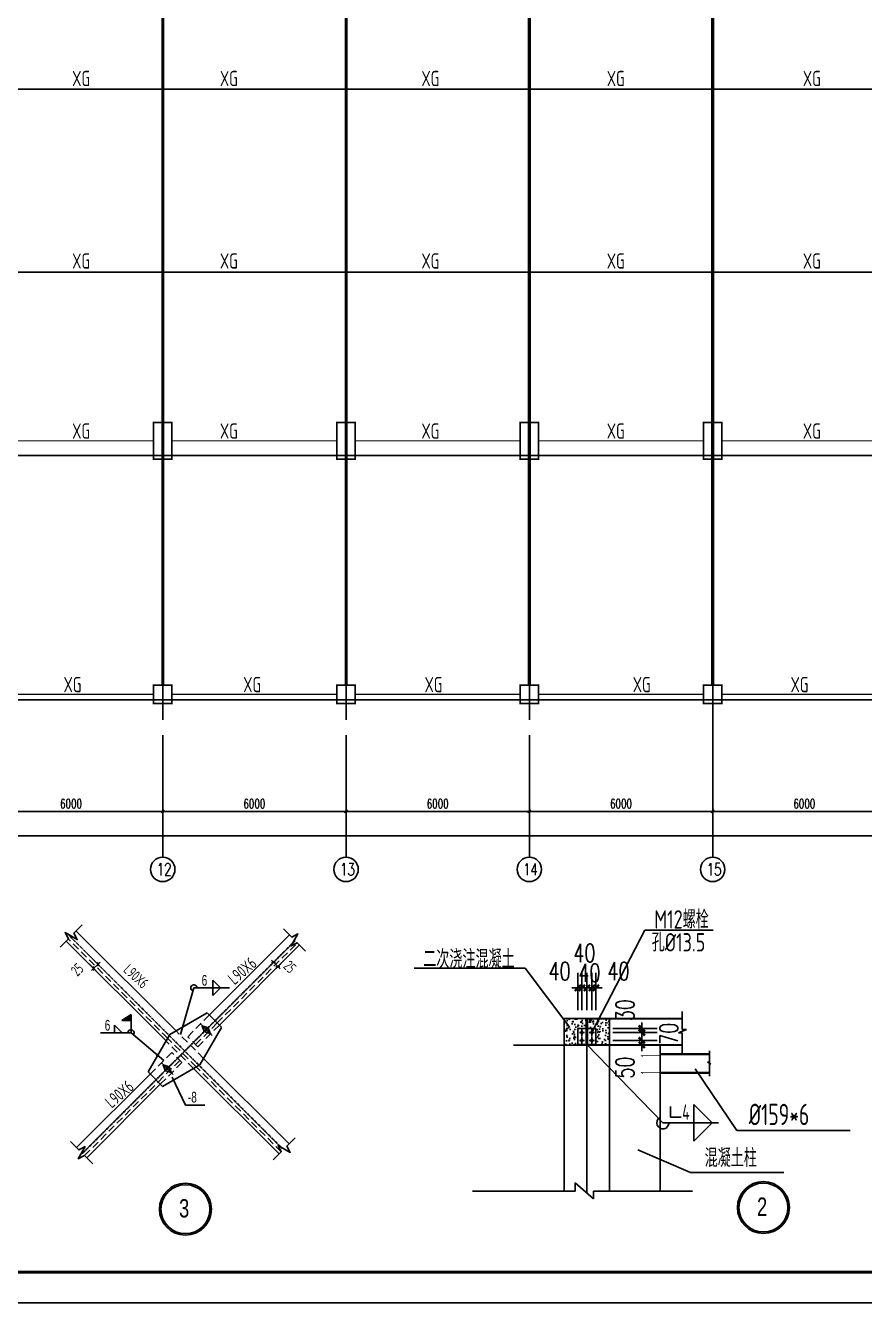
# Model space of a CAD drawing. Extents: x -73672 to 366960, y -527333 to 140666.
# Drawn here: x 260877 to 288314, y -275508 to -233221 of the extents above; entities that cross this region are included whole.
import ezdxf
from ezdxf.enums import TextEntityAlignment as Align

# ---------------------------------------------------------------- set-up
doc = ezdxf.new("R2010")
doc.units = 0
doc.header["$LTSCALE"] = 1000
doc.header["$MEASUREMENT"] = 0
for name, pattern in [('CENTER2', [1.125, 0.75, -0.125, 0.125, -0.125]), ('CENTERR', [30, 25, -2, 1, -2]), ('CENTERX2', [4, 2.5, -0.5, 0.5, -0.5]), ('DASHED', [19.05, 12.7, -6.35]), ('DASHED1', [4.5, 3, -1.5]), ('DASHED2', [0.375, 0.25, -0.125]), ('HIDDEN', [0.375, 0.25, -0.125])]:
    doc.linetypes.add(name, pattern=pattern)
for name, color, linetype in [('08', 3, 'Continuous'), ('1', 1, 'CENTERX2'), ('2', 2, 'CENTERR'), ('3A', 3, 'DASHED1'), ('AXIS', 3, 'Continuous'), ('AXIS_TEXT', 7, 'Continuous'), ('COLU_DE_NUM', 7, 'Continuous'), ('COLUMN', 9, 'Continuous'), ('DASHED.5', 1, 'DASHED2'), ('DIM', 3, 'Continuous'), ('DOTE', 167, 'Continuous'), ('PUB_TEXT', 7, 'Continuous'), ('PUB_TITLE', 4, 'Continuous'), ('STEEL_DASH', 7, 'DASHED'), ('TEXT', 3, 'Continuous'), ('THIN', 7, 'Continuous'), ('Weld', 7, 'Continuous'), ('WELD_TEXT', 7, 'Continuous'), ('建-尺寸', 3, 'Continuous'), ('螺栓', 6, 'Continuous')]:
    doc.layers.add(name, color=color, linetype=linetype)
doc.styles.add('_TCH_AXIS', font='COMPLEX', dxfattribs={"bigfont": 'GBCBIG'})
doc.styles.add('_TCH_DIM_T3', font='SIMPLEX', dxfattribs={"width": 0.705882, "bigfont": 'GBCBIG'})
doc.styles.add('A-DIM_T3', font='SIMPLEX', dxfattribs={"width": 0.705882, "bigfont": 'GBCBIG'})
doc.styles.add('ACC2', font='gas.shx', dxfattribs={"width": 0.7, "bigfont": 'Tssdchn.shx'})
doc.styles.add('COMPLEX', font='COMPLEX', dxfattribs={"bigfont": 'Tssdchn.shx'})
doc.styles.get("Standard").update_dxf_attribs({"font": 'gbenor.shx', "bigfont": 'gbcbig.shx'})
doc.styles.add('TSSD_Dimension', font='Tssdeng.shx', dxfattribs={"width": 0.7, "bigfont": '1hztxt.shx'})
doc.styles.add('TSSD_Label', font='Tssdeng.shx', dxfattribs={"width": 0.7, "bigfont": 'hztxt.shx'})
doc.styles.add('TSSD_Rein', font='Tssdeng.shx', dxfattribs={"width": 0.7, "bigfont": 'hztxt.shx'})
doc.styles.add('tsz', font='Tssdeng.shx', dxfattribs={"width": 0.8, "bigfont": 'Tssdchn.shx'})
doc.dimstyles.new('_TCH_ARCH-100', dxfattribs={"dimtxt": 297.5, "dimasz": 100, "dimexe": 250, "dimexo": 300, "dimgap": 100, "dimtad": 1, "dimdec": 0, "dimzin": 0, "dimdsep": 46, "dimtxsty": '_TCH_DIM_T3', "dimblk": 'ARCHTICK', "dimcen": 0.09, "dimclrt": 7, "dimazin": 2, "dimtfac": 1, "dimtdec": 0, "dimtix": 1, "dimtmove": 2, "dimatfit": 3, "dimfxl": 0, "dimtolj": 1, "dimtzin": 0, "dimarcsym": 0})
doc.dimstyles.new('A-DIM-200-0.5', dxfattribs={"dimtxt": 595, "dimasz": 200, "dimexe": 500, "dimexo": 600, "dimgap": 200, "dimtad": 1, "dimdec": 0, "dimlfac": 0.5, "dimzin": 0, "dimdsep": 46, "dimtxsty": 'A-DIM_T3', "dimblk": 'ARCHTICK', "dimcen": 0.09, "dimclrt": 7, "dimazin": 2, "dimtfac": 1, "dimtdec": 0, "dimtix": 1, "dimtmove": 2, "dimatfit": 3, "dimfxl": 0, "dimtolj": 1, "dimtzin": 0, "dimarcsym": 0})
doc.dimstyles.new('TSSD_100_150', dxfattribs={"dimtxt": 350, "dimasz": 100, "dimexe": 100, "dimexo": 100, "dimgap": 30, "dimtad": 1, "dimdec": 0, "dimlfac": 1.333333, "dimzin": 0, "dimdsep": 46, "dimtxsty": 'TSSD_Dimension', "dimblk": 'ARCHTICK', "dimcen": 0, "dimdle": 100, "dimclrd": 3, "dimclre": 3, "dimclrt": 7, "dimadec": 0, "dimazin": 0, "dimtfac": 1, "dimtdec": 0, "dimtix": 1, "dimtmove": 2, "dimatfit": 3, "dimldrblk": 'ARCHTICK', "dimfxl": 0, "dimtolj": 1, "dimtzin": 0, "dimarcsym": 0})
doc.dimstyles.new('TSSD_LEADER_STYLE_2.0', dxfattribs={"dimtxt": 6, "dimasz": 2, "dimexe": 2, "dimexo": 5, "dimgap": 0.09, "dimtad": 0, "dimtih": 1, "dimtoh": 1, "dimdec": 4, "dimzin": 0, "dimdsep": 46, "dimtxsty": 'Standard', "dimcen": 0.09, "dimdle": 2, "dimclrt": 2, "dimadec": 0, "dimazin": 0, "dimtfac": 1, "dimtdec": 4, "dimtofl": 0, "dimtmove": 0, "dimatfit": 3, "dimfxl": 0, "dimtolj": 1, "dimtzin": 0, "dimarcsym": 0})

# ---------------------------------------------------------------- blocks, each defined once
blk = doc.blocks.new('_ArchTick')
at = {"color": 0, "linetype": 'ByBlock', "const_width": 0.4}
blk.add_lwpolyline([(-0.5, -0.5), (0.5, 0.5)], dxfattribs=at)
blk = doc.blocks.new('*D7630')
at = {"color": 3, "linetype": 'Continuous', "lineweight": -2}
for p, q in [((262729, -263727), (263163, -264161)), ((262870, -263585), (263305, -264020)), ((263305, -263878), (263022, -264161))]:
    blk.add_line(p, q, dxfattribs=at)
at = {"layer": 'Defpoints', "color": 0}
for p in [(262658, -263656), (262800, -263515), (263093, -264091)]:
    blk.add_point(p, dxfattribs=at)
at = {"color": 3, "linetype": 'ByBlock', "lineweight": -2, "xscale": 100, "yscale": 100, "zscale": 100}
for p, rotation in [((263234, -263949), 45.0000000014857), ((263093, -264091), 225.0000000014857)]:
    blk.add_blockref('_ArchTick', p, dxfattribs=dict(at, rotation=rotation))
at = {"color": 7, "insert": (262559, -264125), "char_height": 350, "attachment_point": 5, "rotation": 45, "style": 'TSSD_Dimension'}
blk.add_mtext('\\A1;25', dxfattribs=at)
blk = doc.blocks.new('*D7631')
at = {"color": 3, "linetype": 'Continuous', "lineweight": -2}
for p, q in [((269282, -263591), (268913, -263961)), ((268913, -263819), (269196, -264102)), ((269424, -263733), (269054, -264102))]:
    blk.add_line(p, q, dxfattribs=at)
at = {"layer": 'Defpoints', "color": 0}
for p in [(269353, -263521), (269494, -263662), (269125, -264031)]:
    blk.add_point(p, dxfattribs=at)
at = {"color": 3, "linetype": 'ByBlock', "lineweight": -2, "xscale": 100, "yscale": 100, "zscale": 100}
for p, rotation in [((268984, -263890), 134.9999999999528), ((269125, -264031), 314.9999999999528)]:
    blk.add_blockref('_ArchTick', p, dxfattribs=dict(at, rotation=rotation))
at = {"color": 7, "insert": (269521, -264037), "char_height": 350, "attachment_point": 5, "rotation": 315, "style": 'TSSD_Dimension'}
blk.add_mtext('\\A1;25', dxfattribs=at)
blk = doc.blocks.new('871')
at = {"layer": '2', "const_width": 0.5}
blk.add_lwpolyline([(-289989.51, -573409.74, 1), (-289989.01, -573409.74, 1)], format="xyb", close=True, dxfattribs=at)
at = {"layer": 'PUB_TEXT', "color": 0, "linetype": 'ByBlock'}
for p, q in [((-289987.46, -573409.74), (-289991.06, -573409.74)), ((-289989.26, -573407.94), (-289990.16, -573409.74)), ((-289989.26, -573411.54), (-289990.16, -573409.74)), ((-289989.26, -573407.04), (-289989.26, -573412.44)), ((-289989.26, -573407.94), (-289988.36, -573409.74)), ((-289989.26, -573411.54), (-289988.36, -573409.74))]:
    blk.add_line(p, q, dxfattribs=at)
blk = doc.blocks.new('*D8637')
at = {"layer": 'AXIS', "color": 0, "lineweight": -2}
for p, q in [((199356, -256744), (199356, -259994)), ((307356, -256744), (307356, -259994)), ((199356, -259744), (307356, -259744))]:
    blk.add_line(p, q, dxfattribs=at)
at = {"layer": 'Defpoints', "color": 0}
for p in [(199356, -256444), (307356, -256444), (307356, -259744)]:
    blk.add_point(p, dxfattribs=at)
at = {"layer": 'AXIS', "color": 0, "linetype": 'ByBlock', "lineweight": -2, "xscale": 100, "yscale": 100, "zscale": 100, "rotation": 180}
blk.add_blockref('_ArchTick', (199356, -259744), dxfattribs=at)
at = {"layer": 'AXIS', "color": 0, "linetype": 'ByBlock', "lineweight": -2, "xscale": 100, "yscale": 100, "zscale": 100}
blk.add_blockref('_ArchTick', (307356, -259744), dxfattribs=at)
at = {"layer": 'AXIS', "color": 7, "insert": (253356, -259496), "char_height": 297.5, "attachment_point": 5, "style": '_TCH_DIM_T3'}
blk.add_mtext('\\A1;108000', dxfattribs=at)
blk = doc.blocks.new('*D8648')
at = {"layer": 'AXIS', "color": 0, "lineweight": -2}
for p, q in [((259356, -256744), (259356, -259194)), ((265356, -256744), (265356, -259194)), ((259356, -258944), (265356, -258944))]:
    blk.add_line(p, q, dxfattribs=at)
at = {"layer": 'Defpoints', "color": 0}
for p in [(259356, -256444), (265356, -256444), (265356, -258944)]:
    blk.add_point(p, dxfattribs=at)
at = {"layer": 'AXIS', "color": 0, "linetype": 'ByBlock', "lineweight": -2, "xscale": 100, "yscale": 100, "zscale": 100, "rotation": 180}
blk.add_blockref('_ArchTick', (259356, -258944), dxfattribs=at)
at = {"layer": 'AXIS', "color": 0, "linetype": 'ByBlock', "lineweight": -2, "xscale": 100, "yscale": 100, "zscale": 100}
blk.add_blockref('_ArchTick', (265356, -258944), dxfattribs=at)
at = {"layer": 'AXIS', "color": 7, "insert": (262356, -258696), "char_height": 297.5, "attachment_point": 5, "style": '_TCH_DIM_T3'}
blk.add_mtext('\\A1;6000', dxfattribs=at)
blk = doc.blocks.new('*D8649')
at = {"layer": 'AXIS', "color": 0, "lineweight": -2}
for p, q in [((265356, -256744), (265356, -259194)), ((271356, -256744), (271356, -259194)), ((265356, -258944), (271356, -258944))]:
    blk.add_line(p, q, dxfattribs=at)
at = {"layer": 'Defpoints', "color": 0}
for p in [(265356, -256444), (271356, -256444), (271356, -258944)]:
    blk.add_point(p, dxfattribs=at)
at = {"layer": 'AXIS', "color": 0, "linetype": 'ByBlock', "lineweight": -2, "xscale": 100, "yscale": 100, "zscale": 100, "rotation": 180}
blk.add_blockref('_ArchTick', (265356, -258944), dxfattribs=at)
at = {"layer": 'AXIS', "color": 0, "linetype": 'ByBlock', "lineweight": -2, "xscale": 100, "yscale": 100, "zscale": 100}
blk.add_blockref('_ArchTick', (271356, -258944), dxfattribs=at)
at = {"layer": 'AXIS', "color": 7, "insert": (268356, -258696), "char_height": 297.5, "attachment_point": 5, "style": '_TCH_DIM_T3'}
blk.add_mtext('\\A1;6000', dxfattribs=at)
blk = doc.blocks.new('*D8650')
at = {"layer": 'AXIS', "color": 0, "lineweight": -2}
for p, q in [((271356, -256744), (271356, -259194)), ((277356, -256744), (277356, -259194)), ((271356, -258944), (277356, -258944))]:
    blk.add_line(p, q, dxfattribs=at)
at = {"layer": 'Defpoints', "color": 0}
for p in [(271356, -256444), (277356, -256444), (277356, -258944)]:
    blk.add_point(p, dxfattribs=at)
at = {"layer": 'AXIS', "color": 0, "linetype": 'ByBlock', "lineweight": -2, "xscale": 100, "yscale": 100, "zscale": 100, "rotation": 180}
blk.add_blockref('_ArchTick', (271356, -258944), dxfattribs=at)
at = {"layer": 'AXIS', "color": 0, "linetype": 'ByBlock', "lineweight": -2, "xscale": 100, "yscale": 100, "zscale": 100}
blk.add_blockref('_ArchTick', (277356, -258944), dxfattribs=at)
at = {"layer": 'AXIS', "color": 7, "insert": (274356, -258696), "char_height": 297.5, "attachment_point": 5, "style": '_TCH_DIM_T3'}
blk.add_mtext('\\A1;6000', dxfattribs=at)
blk = doc.blocks.new('*D8651')
at = {"layer": 'AXIS', "color": 0, "lineweight": -2}
for p, q in [((277356, -256744), (277356, -259194)), ((283356, -256744), (283356, -259194)), ((277356, -258944), (283356, -258944))]:
    blk.add_line(p, q, dxfattribs=at)
at = {"layer": 'Defpoints', "color": 0}
for p in [(277356, -256444), (283356, -256444), (283356, -258944)]:
    blk.add_point(p, dxfattribs=at)
at = {"layer": 'AXIS', "color": 0, "linetype": 'ByBlock', "lineweight": -2, "xscale": 100, "yscale": 100, "zscale": 100, "rotation": 180}
blk.add_blockref('_ArchTick', (277356, -258944), dxfattribs=at)
at = {"layer": 'AXIS', "color": 0, "linetype": 'ByBlock', "lineweight": -2, "xscale": 100, "yscale": 100, "zscale": 100}
blk.add_blockref('_ArchTick', (283356, -258944), dxfattribs=at)
at = {"layer": 'AXIS', "color": 7, "insert": (280356, -258696), "char_height": 297.5, "attachment_point": 5, "style": '_TCH_DIM_T3'}
blk.add_mtext('\\A1;6000', dxfattribs=at)
blk = doc.blocks.new('*D8652')
at = {"layer": 'AXIS', "color": 0, "lineweight": -2}
for p, q in [((283356, -256744), (283356, -259194)), ((289356, -256744), (289356, -259194)), ((283356, -258944), (289356, -258944))]:
    blk.add_line(p, q, dxfattribs=at)
at = {"layer": 'Defpoints', "color": 0}
for p in [(283356, -256444), (289356, -256444), (289356, -258944)]:
    blk.add_point(p, dxfattribs=at)
at = {"layer": 'AXIS', "color": 0, "linetype": 'ByBlock', "lineweight": -2, "xscale": 100, "yscale": 100, "zscale": 100, "rotation": 180}
blk.add_blockref('_ArchTick', (283356, -258944), dxfattribs=at)
at = {"layer": 'AXIS', "color": 0, "linetype": 'ByBlock', "lineweight": -2, "xscale": 100, "yscale": 100, "zscale": 100}
blk.add_blockref('_ArchTick', (289356, -258944), dxfattribs=at)
at = {"layer": 'AXIS', "color": 7, "insert": (286356, -258696), "char_height": 297.5, "attachment_point": 5, "style": '_TCH_DIM_T3'}
blk.add_mtext('\\A1;6000', dxfattribs=at)
blk = doc.blocks.new('_AXISO')
blk.add_circle((0, 0), 0.5)
at = {"layer": 'AXIS_TEXT', "style": 'COMPLEX'}
blk.add_attdef('A', text='', height=0.56, dxfattribs=at).set_placement((-0.25, -0.28), (0.25, -0.28), align=Align.FIT)
blk = doc.blocks.new('LS3')
for p, q in [((-5, 0), (5, 0)), ((-2, 0), (0, 3.5)), ((0, -3.5), (-2, 0)), ((0, -6.5), (0, 6.5)), ((0, 3.5), (2, 0)), ((2, 0), (0, -3.5))]:
    blk.add_line(p, q)
at = {"const_width": 1}
blk.add_lwpolyline([(-0.5, 0, 1), (0.5, 0, 1)], format="xyb", close=True, dxfattribs=at)
blk = doc.blocks.new('安装螺栓')
at = {"xscale": 0.3428571428594296, "yscale": 0.3428571428567011, "zscale": 0.3428571428571428}
blk.add_blockref('LS3', (0, 0), dxfattribs=at)
blk = doc.blocks.new('_WELD004')
at = {"color": 0, "linetype": 'ByBlock'}
for p, q in [((0, 1), (1, 0)), ((0, 0), (0, 1))]:
    blk.add_line(p, q, dxfattribs=at)
blk = doc.blocks.new('BF8_3')
for p, q in [((1.5, -1.57), (1.5, 1.43)), ((-1.5, -1.57), (1.5, -1.57))]:
    blk.add_line(p, q)
blk = doc.blocks.new('*D9373')
at = {"layer": 'Defpoints', "color": 0}
for p in [(279403, -264729), (279403, -266054), (279534, -266054)]:
    blk.add_point(p, dxfattribs=at)
at = {"layer": '建-尺寸', "color": 0, "lineweight": -2}
for p, q in [((279403, -265454), (279403, -264229)), ((279534, -265454), (279534, -264229)), ((279403, -264729), (279203, -264729)), ((279534, -264729), (279403, -264729)), ((279534, -264729), (279734, -264729))]:
    blk.add_line(p, q, dxfattribs=at)
at = {"layer": '建-尺寸', "color": 0, "linetype": 'ByBlock', "lineweight": -2, "xscale": 200, "yscale": 200, "zscale": 200}
blk.add_blockref('_ArchTick', (279403, -264729), dxfattribs=at)
at = {"layer": '建-尺寸', "color": 0, "linetype": 'ByBlock', "lineweight": -2, "xscale": 200, "yscale": 200, "zscale": 200, "rotation": 180}
blk.add_blockref('_ArchTick', (279534, -264729), dxfattribs=at)
at = {"layer": '建-尺寸', "color": 7, "insert": (280274, -264179), "char_height": 595, "attachment_point": 5, "style": 'A-DIM_T3'}
blk.add_mtext('\\A1;40', dxfattribs=at)
blk = doc.blocks.new('*D9374')
at = {"layer": 'Defpoints', "color": 0}
for p in [(279240, -264729), (279240, -266054), (279403, -266054)]:
    blk.add_point(p, dxfattribs=at)
at = {"layer": '建-尺寸', "color": 0, "lineweight": -2}
for p, q in [((279240, -265454), (279240, -264229)), ((279403, -265454), (279403, -264229)), ((279240, -264729), (279040, -264729)), ((279403, -264729), (279240, -264729)), ((279403, -264729), (279603, -264729))]:
    blk.add_line(p, q, dxfattribs=at)
at = {"layer": '建-尺寸', "color": 0, "linetype": 'ByBlock', "lineweight": -2, "xscale": 200, "yscale": 200, "zscale": 200}
blk.add_blockref('_ArchTick', (279240, -264729), dxfattribs=at)
at = {"layer": '建-尺寸', "color": 0, "linetype": 'ByBlock', "lineweight": -2, "xscale": 200, "yscale": 200, "zscale": 200, "rotation": 180}
blk.add_blockref('_ArchTick', (279403, -264729), dxfattribs=at)
at = {"layer": '建-尺寸', "color": 7, "insert": (279321, -264232), "char_height": 595, "attachment_point": 5, "style": 'A-DIM_T3'}
blk.add_mtext('\\A1;40', dxfattribs=at)
blk = doc.blocks.new('*D9375')
at = {"layer": 'Defpoints', "color": 0}
for p in [(279076, -264729), (279076, -266054), (279240, -266054)]:
    blk.add_point(p, dxfattribs=at)
at = {"layer": '建-尺寸', "color": 0, "lineweight": -2}
for p, q in [((279076, -265454), (279076, -264229)), ((279240, -265454), (279240, -264229)), ((279076, -264729), (278876, -264729)), ((279240, -264729), (279076, -264729)), ((279240, -264729), (279440, -264729))]:
    blk.add_line(p, q, dxfattribs=at)
at = {"layer": '建-尺寸', "color": 0, "linetype": 'ByBlock', "lineweight": -2, "xscale": 200, "yscale": 200, "zscale": 200}
blk.add_blockref('_ArchTick', (279076, -264729), dxfattribs=at)
at = {"layer": '建-尺寸', "color": 0, "linetype": 'ByBlock', "lineweight": -2, "xscale": 200, "yscale": 200, "zscale": 200, "rotation": 180}
blk.add_blockref('_ArchTick', (279240, -264729), dxfattribs=at)
at = {"layer": '建-尺寸', "color": 7, "insert": (279158, -263584), "char_height": 595, "attachment_point": 5, "style": 'A-DIM_T3'}
blk.add_mtext('\\A1;40', dxfattribs=at)
blk = doc.blocks.new('*D9376')
at = {"layer": 'Defpoints', "color": 0}
for p in [(278946, -264729), (278946, -266054), (279076, -266054)]:
    blk.add_point(p, dxfattribs=at)
at = {"layer": '建-尺寸', "color": 0, "lineweight": -2}
for p, q in [((278946, -265454), (278946, -264229)), ((279076, -265454), (279076, -264229)), ((278946, -264729), (278746, -264729)), ((279076, -264729), (278946, -264729)), ((279076, -264729), (279276, -264729))]:
    blk.add_line(p, q, dxfattribs=at)
at = {"layer": '建-尺寸', "color": 0, "linetype": 'ByBlock', "lineweight": -2, "xscale": 200, "yscale": 200, "zscale": 200}
blk.add_blockref('_ArchTick', (278946, -264729), dxfattribs=at)
at = {"layer": '建-尺寸', "color": 0, "linetype": 'ByBlock', "lineweight": -2, "xscale": 200, "yscale": 200, "zscale": 200, "rotation": 180}
blk.add_blockref('_ArchTick', (279076, -264729), dxfattribs=at)
at = {"layer": '建-尺寸', "color": 7, "insert": (278346, -264179), "char_height": 595, "attachment_point": 5, "style": 'A-DIM_T3'}
blk.add_mtext('\\A1;40', dxfattribs=at)
blk = doc.blocks.new('*D9377')
at = {"layer": 'Defpoints', "color": 0}
for p in [(279487, -266446), (279487, -266596), (281036, -266446)]:
    blk.add_point(p, dxfattribs=at)
at = {"layer": '建-尺寸', "color": 0, "lineweight": -2}
for p, q in [((281036, -266446), (281036, -266246)), ((280087, -266446), (281536, -266446)), ((280087, -266596), (281536, -266596)), ((281036, -266596), (281036, -266446)), ((281036, -266596), (281036, -266796))]:
    blk.add_line(p, q, dxfattribs=at)
at = {"layer": '建-尺寸', "color": 0, "linetype": 'ByBlock', "lineweight": -2, "xscale": 200, "yscale": 200, "zscale": 200}
for p, rotation in [((281036, -266446), 270), ((281036, -266596), 90)]:
    blk.add_blockref('_ArchTick', p, dxfattribs=dict(at, rotation=rotation))
at = {"layer": '建-尺寸', "color": 7, "insert": (280486, -267336), "char_height": 595, "attachment_point": 5, "rotation": 90, "style": 'A-DIM_T3'}
blk.add_mtext('\\A1;50', dxfattribs=at)
blk = doc.blocks.new('*D9378')
at = {"layer": 'Defpoints', "color": 0}
for p in [(279487, -266185), (281036, -266185), (279487, -266446)]:
    blk.add_point(p, dxfattribs=at)
at = {"layer": '建-尺寸', "color": 0, "lineweight": -2}
for p, q in [((281036, -266185), (281036, -265985)), ((280087, -266185), (281536, -266185)), ((281036, -266446), (281036, -266185)), ((280087, -266446), (281536, -266446)), ((281036, -266446), (281036, -266646))]:
    blk.add_line(p, q, dxfattribs=at)
at = {"layer": '建-尺寸', "color": 0, "linetype": 'ByBlock', "lineweight": -2, "xscale": 200, "yscale": 200, "zscale": 200}
for p, rotation in [((281036, -266185), 270), ((281036, -266446), 90)]:
    blk.add_blockref('_ArchTick', p, dxfattribs=dict(at, rotation=rotation))
at = {"layer": '建-尺寸', "color": 7, "insert": (281923, -266227), "char_height": 595, "attachment_point": 5, "rotation": 90, "style": 'A-DIM_T3'}
blk.add_mtext('\\A1;70', dxfattribs=at)
blk = doc.blocks.new('*D9379')
at = {"layer": 'Defpoints', "color": 0}
for p in [(279487, -266054), (279487, -266185), (281036, -266054)]:
    blk.add_point(p, dxfattribs=at)
at = {"layer": '建-尺寸', "color": 0, "lineweight": -2}
for p, q in [((281036, -266054), (281036, -265854)), ((280087, -266054), (281536, -266054)), ((280087, -266185), (281536, -266185)), ((281036, -266185), (281036, -266054)), ((281036, -266185), (281036, -266385))]:
    blk.add_line(p, q, dxfattribs=at)
at = {"layer": '建-尺寸', "color": 0, "linetype": 'ByBlock', "lineweight": -2, "xscale": 200, "yscale": 200, "zscale": 200}
for p, rotation in [((281036, -266054), 270), ((281036, -266185), 90)]:
    blk.add_blockref('_ArchTick', p, dxfattribs=dict(at, rotation=rotation))
at = {"layer": '建-尺寸', "color": 7, "insert": (280486, -265454), "char_height": 595, "attachment_point": 5, "rotation": 90, "style": 'A-DIM_T3'}
blk.add_mtext('\\A1;30', dxfattribs=at)

msp = doc.modelspace()

# ---------------------------------------------------------------- hatches: boundary and pattern name
h = msp.add_hatch()
h.set_pattern_fill('混凝土', color=0, scale=50)
h.set_pattern_definition([(50, (244067.58, 290129.4), (358.63009, -31.37607), [37.5, -412.5]), (355, (244067.6, 290129.4), (-69.37567, 376.09607), [30, -330]), (100.4514, (244097.47, 290126.77), (289.2547, 344.71977), [31.8701, -350.57106]), (46.1842, (244067.6, 290229.4), (533.62052, -82.7595), [56.25, -618.75]), (96.6356, (244112.05, 290222.5), (467.33135, 487.05894), [47.80514, -525.8565]), (351.1842, (244067.6, 290229.4), (467.33097, 487.0593), [45, -495]), (21, (244117.58, 290204.4), (298.45353, -201.30945), [37.5, -412.5]), (326, (244117.6, 290204.4), (121.65767, 362.57502), [30, -330]), (71.4514, (244142.45, 290187.6), (420.11131, 161.26525), [31.8701, -350.57106]), (37.5, (244067.58, 290129.39), (6.079928, 166.446927), [0, -326, 0, -335, 0, -331.25]), (7.5, (244067.58, 290129.39), (131.53477, 197.205856), [0, -191, 0, -318.5, 0, -126.25]), (327.5, (243956.08, 290129.39), (266.911218, -11.277436), [0, -125, 0, -390, 0, -517.5]), (317.5, (243906.08, 290129.39), (291.59308, 50.05249), [0, -162.5, 0, -259, 0, -367.5])])
h.paths.add_polyline_path([(278945.76, -266595.51), (278945.76, -266576.86), (278945.76, -266054.19), (279076.42, -266054.19), (279215.26, -266054.19), (279217.69, -266054.19), (279217.69, -265735.51), (278497.69, -265735.51), (278497.69, -266595.51)])
h.paths.add_polyline_path([(279257.69, -265735.51), (279257.69, -266054.19), (279264.26, -266054.19), (279403.09, -266054.19), (279465.08, -266054.19), (279631.12, -265735.51)])
h.paths.add_polyline_path([(279631.12, -265735.51), (279465.08, -266054.19), (279533.76, -266054.19), (279533.76, -266576.86), (279533.76, -266595.51), (279977.69, -266595.51), (279977.69, -265735.51)])
h = msp.add_hatch(color=256)
h.paths.add_polyline_path([(266950.39, -271971.98, -1), (265250.39, -271971.98, -1)])
h.paths.add_polyline_path([(265300.39, -271971.98, 1), (266900.39, -271971.98, 1)], flags=16)
h = msp.add_hatch(color=256)
h.paths.add_polyline_path([(285866.46, -271919.02, -1), (284166.46, -271919.02, -1)])
h.paths.add_polyline_path([(284216.46, -271919.02, 1), (285816.46, -271919.02, 1)], flags=16)
at = {"layer": 'TEXT'}
msp.add_hatch(color=256, dxfattribs=at).paths.add_polyline_path([(264321.46, -265596.28), (264021.46, -265796.28), (264321.46, -265796.28)])

# ---------------------------------------------------------------- linework, layer by layer
at = {"color": 1}
for p, q in [((265356.38, -197638.49), (265356.38, -255944.28)), ((271356.38, -197638.49), (271356.38, -255944.28)), ((277356.38, -197638.49), (277356.38, -255944.28)), ((283356.38, -197638.49), (283356.38, -255944.28)), ((196970.72, -235290.68), (308442.6, -235290.68)), ((196970.72, -241290.68), (308442.6, -241290.68)), ((196970.72, -247290.68), (308442.6, -247290.68)), ((196970.72, -255290.68), (308442.6, -255290.68)), ((279237.69, -266605.51), (279237.69, -271441.23))]:
    msp.add_line(p, q, dxfattribs=at)
for p, q in [((283356.38, -255410.68), (283356.38, -256910.68)), ((278945.76, -266054.19), (278945.76, -266609.53)), ((278945.76, -266054.19), (279533.76, -266054.19)), ((279234.97, -266609.53), (279234.97, -266054.19)), ((279242.92, -266609.53), (279242.92, -266054.19)), ((279533.76, -266054.19), (279533.76, -266609.53)), ((279215.26, -266576.86), (279215.26, -266552.36))]:
    msp.add_line(p, q)
at = {"color": 0}
for p, q in [((277223.26, -264080.53), (273581.09, -264080.53)), ((278681.62, -266019.41), (277223.26, -264080.53)), ((282360.82, -265494.26), (282360.82, -266090.27)), ((278497.69, -266605.51), (278497.69, -265725.51)), ((279977.69, -265725.51), (278497.69, -265725.51)), ((279217.69, -266605.51), (279217.69, -265725.51)), ((279257.69, -266605.51), (279257.69, -265725.51)), ((279257.69, -265725.51), (282360.82, -265725.51)), ((279257.69, -265735.51), (282360.82, -265735.51)), ((279977.69, -266605.51), (279977.69, -265725.51)), ((282501.81, -266090.27), (282234.05, -266201.17)), ((282234.05, -266201.17), (282354.22, -266201.17)), ((282354.22, -266201.17), (282354.22, -266919.79)), ((282360.82, -266090.27), (282501.81, -266090.27)), ((281637.69, -266605.51), (276837.69, -266605.51)), ((278497.69, -266605.51), (278497.69, -271376.99)), ((279237.69, -266605.51), (282354.22, -266605.51)), ((279257.69, -266595.51), (282354.22, -266595.51)), ((279977.69, -266605.51), (279977.69, -271380.99)), ((281637.69, -266605.51), (281637.69, -271380.99)), ((281637.69, -266605.51), (281637.69, -267805.51)), ((283253.96, -266786.78), (283253.96, -267159.79)), ((281632.26, -266887.51), (283253.96, -266887.51)), ((281632.26, -266911.51), (283253.96, -266911.51)), ((283253.96, -267159.79), (283188.87, -267159.79)), ((283188.87, -267159.79), (283296.24, -267211.73)), ((283296.24, -267211.73), (283251.01, -267211.73)), ((283251.01, -267211.73), (283251.01, -267616.54)), ((281632.26, -267499.51), (283251.01, -267499.51)), ((281632.26, -267523.51), (283251.01, -267523.51)), ((282631.85, -270766.78), (280908.08, -270027.82)), ((282631.85, -270766.78), (285689.44, -270766.78)), ((275498.57, -271376.99), (278856.72, -271376.99)), ((278856.72, -271376.99), (278856.72, -271107.83)), ((278856.72, -271107.83), (279458.48, -271634.45)), ((279458.48, -271634.45), (279458.48, -271380.99)), ((279458.48, -271380.99), (282693.78, -271380.99))]:
    msp.add_line(p, q, dxfattribs=at)
for points, const_width in [([(265356.38, -254810.68), (265356.38, -200370.68)], 100), ([(271356.38, -254810.68), (271356.38, -200370.68)], 100), ([(277356.38, -254810.68), (277356.38, -200370.68)], 100), ([(283356.38, -254810.68), (283356.38, -200370.68)], 100), ([(265056.38, -246210.68), (265056.38, -247410.68), (265656.38, -247410.68), (265656.38, -246210.68), (265056.38, -246210.68)], 50), ([(271056.38, -246210.68), (271056.38, -247410.68), (271656.38, -247410.68), (271656.38, -246210.68), (271056.38, -246210.68)], 50), ([(277056.38, -246210.68), (277056.38, -247410.68), (277656.38, -247410.68), (277656.38, -246210.68), (277056.38, -246210.68)], 50), ([(283056.38, -246210.68), (283056.38, -247410.68), (283656.38, -247410.68), (283656.38, -246210.68), (283056.38, -246210.68)], 50), ([(265656.38, -255410.68), (265656.38, -254810.68), (265056.38, -254810.68), (265056.38, -255410.68), (265656.38, -255410.68)], 50), ([(271656.38, -255410.68), (271656.38, -254810.68), (271056.38, -254810.68), (271056.38, -255410.68), (271656.38, -255410.68)], 50), ([(277656.38, -255410.68), (277656.38, -254810.68), (277056.38, -254810.68), (277056.38, -255410.68), (277656.38, -255410.68)], 50), ([(283656.38, -255410.68), (283656.38, -254810.68), (283056.38, -254810.68), (283056.38, -255410.68), (283656.38, -255410.68)], 50), ([(281637.69, -266605.51), (281637.69, -267805.51)], 40), ([(281617.66, -266941.15), (281017.66, -266941.15), (281072.36, -266988.88)], 20), ([(281617.66, -267489.9), (281017.66, -267489.9), (281072.36, -267537.62)], 20)]:
    msp.add_lwpolyline(points, dxfattribs=dict(at, const_width=const_width))
at = {"const_width": 40}
for points in [[(200436.38, -235290.68), (306276.38, -235290.68)], [(200436.38, -241290.68), (306276.38, -241290.68)], [(259656.38, -246810.68), (265056.38, -246810.68)], [(265656.38, -246810.68), (271056.38, -246810.68)], [(271656.38, -246810.68), (277056.38, -246810.68)], [(277656.38, -246810.68), (283056.38, -246810.68)], [(283656.38, -246810.68), (289056.38, -246810.68)], [(259656.38, -255110.68), (265056.38, -255110.68)], [(265656.38, -255110.68), (271056.38, -255110.68)], [(271656.38, -255110.68), (277056.38, -255110.68)], [(277656.38, -255110.68), (283056.38, -255110.68)], [(283656.38, -255110.68), (289056.38, -255110.68)]]:
    msp.add_lwpolyline(points, dxfattribs=at)
for points in [[(265943.59, -266252.8, 0, 80, 0), (266036.3, -265925.15, 80, 80, 0)], [(265395.07, -267105.01, 0, 80, 0), (265157.26, -266903.72, 80, 80, 0)]]:
    msp.add_lwpolyline(points, format="xyseb")
for centre, radius in [((266100.39, -271971.98), 850), ((266100.39, -271971.98), 800), ((285016.46, -271919.02), 850), ((285016.46, -271919.02), 800)]:
    msp.add_circle(centre, radius)
at = {"layer": '08'}
for p, q in [((265793.75, -266131.78), (262525.73, -262863.76)), ((266880.58, -265615.83), (269504.6, -262990.35)), ((265465.12, -266463.11), (262195.75, -263193.74)), ((267210.56, -265945.81), (269834.59, -263320.33)), ((269495.11, -269833.14), (266694.46, -267032.48)), ((262539.94, -269956.47), (264947.82, -267548.59)), ((269165.13, -270163.12), (266364.63, -267362.63)), ((262869.92, -270286.45), (265277.8, -267878.57))]:
    msp.add_line(p, q, dxfattribs=at)
at = {"layer": '1'}
for p, q in [((265584.55, -266252.56), (266809.87, -265545.12)), ((267281.27, -266016.52), (266809.87, -265545.12)), ((264877.11, -267477.88), (265584.55, -266252.56)), ((266573.46, -267242.06), (267280.26, -266017.84)), ((265348.51, -267949.28), (266573.46, -267242.06)), ((265348.51, -267949.28), (264877.11, -267477.88))]:
    msp.add_line(p, q, dxfattribs=at)
at = {"layer": '3A', "linetype": 'HIDDEN'}
for p, q in [((265515.7, -266372.27), (262266.46, -263123.03)), ((267139.85, -265875.1), (269763.88, -263249.62)), ((266173.47, -266322.94), (266880.58, -265615.83)), ((266432.74, -266582.21), (267139.85, -265875.1)), ((266503.45, -266652.92), (267210.56, -265945.81)), ((266454.29, -267310.86), (265515.53, -266372.1)), ((266694.46, -267032.48), (265793.75, -266131.78)), ((266503.45, -266652.92), (266173.47, -266322.94)), ((264947.82, -267548.59), (265654.93, -266841.48)), ((265207.09, -267807.86), (265914.2, -267100.75)), ((265277.8, -267878.57), (265984.91, -267171.47)), ((265984.91, -267171.47), (265654.93, -266841.48)), ((269235.84, -270092.41), (266454.29, -267310.86)), ((262799.21, -270215.74), (265207.09, -267807.86))]:
    msp.add_line(p, q, dxfattribs=at)
at = {"layer": 'AXIS'}
for p, q in [((265356.38, -256444.28), (265356.38, -260444.28)), ((271356.38, -256444.28), (271356.38, -260444.28)), ((277356.38, -256444.28), (277356.38, -260444.28)), ((283356.38, -256444.28), (283356.38, -260444.28))]:
    msp.add_line(p, q, dxfattribs=at)
at = {"layer": 'AXIS', "color": 1, "linetype": 'CENTER2', "ltscale": 0.01}
for p, q in [((279076.42, -266054.19), (279076.42, -266609.53)), ((279403.09, -266054.19), (279403.09, -266609.53))]:
    msp.add_line(p, q, dxfattribs=at)
at = {"layer": 'COLUMN'}
for points in [[(265056.38, -247410.68), (265656.38, -247410.68), (265656.38, -246210.68), (265056.38, -246210.68)], [(271056.38, -247410.68), (271656.38, -247410.68), (271656.38, -246210.68), (271056.38, -246210.68)], [(277056.38, -247410.68), (277656.38, -247410.68), (277656.38, -246210.68), (277056.38, -246210.68)], [(283056.38, -247410.68), (283656.38, -247410.68), (283656.38, -246210.68), (283056.38, -246210.68)], [(265056.38, -255410.68), (265656.38, -255410.68), (265656.38, -254810.68), (265056.38, -254810.68)], [(271056.38, -255410.68), (271656.38, -255410.68), (271656.38, -254810.68), (271056.38, -254810.68)], [(277056.38, -255410.68), (277656.38, -255410.68), (277656.38, -254810.68), (277056.38, -254810.68)], [(283056.38, -255410.68), (283656.38, -255410.68), (283656.38, -254810.68), (283056.38, -254810.68)]]:
    msp.add_lwpolyline(points, close=True, dxfattribs=at)
at = {"layer": 'DASHED.5', "linetype": 'DASHED2'}
msp.add_line((266364.63, -267362.63), (265463.77, -266461.76), dxfattribs=at)
at = {"layer": 'DIM', "color": 0, "linetype": 'Continuous', "ltscale": 0.001}
for p, q in [((284147.74, -269397.16), (282778.19, -267380.56)), ((287853.23, -269397.16), (284147.74, -269397.16))]:
    msp.add_line(p, q, dxfattribs=at)
at = {"layer": 'DOTE', "linetype": 'CENTER2', "ltscale": 0.05}
for p, q in [((269268.66, -269983.81), (262299.28, -263014.43)), ((262718.31, -270155.22), (269682.97, -263189.1))]:
    msp.add_line(p, q, dxfattribs=at)
at = {"layer": 'PUB_TITLE'}
for points in [[(185241.64, -275033.5), (333941.64, -275033.5), (333941.64, -190933.5), (185241.64, -190933.5)], [(185241.64, -359133.5), (333941.64, -359133.5), (333941.64, -275033.5), (185241.64, -275033.5)]]:
    msp.add_lwpolyline(points, close=True, dxfattribs=at)
at = {"layer": 'PUB_TITLE', "const_width": 100}
msp.add_lwpolyline([(187741.64, -274033.5), (332941.64, -274033.5), (332941.64, -191933.5), (187741.64, -191933.5)], close=True, dxfattribs=at)
at = {"layer": 'STEEL_DASH'}
for p, q in [((279215.26, -266054.19), (279215.26, -266576.86)), ((279264.26, -266576.86), (279264.26, -266054.19)), ((278945.76, -266576.86), (279215.26, -266576.86)), ((279264.26, -266576.86), (279533.76, -266576.86))]:
    msp.add_line(p, q, dxfattribs=at)
at = {"layer": 'TEXT'}
for p, q in [((279409, -266161.85), (281140.03, -262839.43)), ((281140.03, -262839.43), (283369.28, -262839.43)), ((266994.62, -264475.34), (267244.62, -264725.34)), ((266994.62, -264475.34), (266994.62, -264975.34)), ((267244.62, -264725.34), (266994.62, -264975.34)), ((263779.19, -265946.28), (264029.19, -266196.28)), ((263779.19, -265946.28), (263779.19, -266196.28)), ((264021.46, -265796.28), (264321.46, -265596.28)), ((264321.46, -265796.28), (264021.46, -265796.28)), ((264321.46, -266196.28), (264321.46, -265596.28)), ((265665.45, -267650.46), (266104.62, -268565.28)), ((266104.62, -268565.28), (266732.57, -268565.28))]:
    msp.add_line(p, q, dxfattribs=at)
for centre, start, end in [((266375.81, -264725.34), 0, 254.20029), ((264321.46, -266196.28), 319.75448, 180)]:
    msp.add_arc(centre, 100, start, end, dxfattribs=at)
at = {"layer": 'THIN'}
for points in [[(262723.72, -262665.77), (262452.66, -262936.83), (262558.73, -263141.89), (262162.75, -262915.61), (262268.82, -263120.67), (261997.76, -263391.73)], [(269306.61, -262792.36), (269577.67, -263063.42), (269782.73, -262957.35), (269556.46, -263353.33), (269761.52, -263247.26), (270032.58, -263518.32)], [(263067.91, -270484.44), (262796.85, -270213.38), (262591.79, -270319.45), (262818.07, -269923.47), (262613.01, -270029.54), (262341.95, -269758.48)], [(268967.14, -270361.11), (269238.19, -270090.05), (269132.13, -269884.99), (269528.11, -270111.27), (269422.04, -269906.2), (269693.1, -269635.15)]]:
    msp.add_lwpolyline(points, dxfattribs=at)
at = {"layer": 'Weld'}
msp.add_line((281726.74, -269142.82), (283544.09, -269142.82), dxfattribs=at)
msp.add_arc((281726.74, -269142.82), 200, 123.483722, 0, dxfattribs=at)

# ---------------------------------------------------------------- block references
at = {"color": 0, "xscale": 100.0000000073983, "yscale": 100, "zscale": 100, "rotation": 44.87635883338241}
for p in [(-19642282.53, 60828540.49), (-19643558.05, 60827264.7)]:
    msp.add_blockref('871', p, dxfattribs=at)
at = {"layer": 'AXIS'}
ref = msp.add_blockref('_AXISO', (265356.38, -260844.28), dxfattribs=dict(at, xscale=800, yscale=800, zscale=800))
ref.add_attrib('A', '12', (265160.93, -261044.78), dxfattribs={"color": 7, "height": 401.002, "style": '_TCH_AXIS', "width": 0.705882})
ref = msp.add_blockref('_AXISO', (271356.38, -260844.28), dxfattribs=dict(at, xscale=800, yscale=800, zscale=800))
ref.add_attrib('A', '13', (271160.93, -261044.78), dxfattribs={"color": 7, "height": 401.002, "style": '_TCH_AXIS', "width": 0.705882})
ref = msp.add_blockref('_AXISO', (277356.38, -260844.28), dxfattribs=dict(at, xscale=800, yscale=800, zscale=800))
ref.add_attrib('A', '14', (277154.35, -261038.15), dxfattribs={"color": 7, "height": 387.75, "style": '_TCH_AXIS', "width": 0.705882})
ref = msp.add_blockref('_AXISO', (283356.38, -260844.28), dxfattribs=dict(at, xscale=800, yscale=800, zscale=800))
ref.add_attrib('A', '15', (283160.93, -261044.78), dxfattribs={"color": 7, "height": 401.002, "style": '_TCH_AXIS', "width": 0.705882})
at = {"layer": 'AXIS', "color": 1, "linetype": 'CENTER2', "ltscale": 0.01, "xscale": 49, "yscale": 49, "zscale": 49}
msp.add_blockref('安装螺栓', (279076.42, -266184.86), dxfattribs=at)
at = {"layer": 'TEXT', "xscale": -116.6666666865349, "yscale": 116.6666666567326, "zscale": 116.6666666666665}
msp.add_blockref('BF8_3', (282149.77, -268777.01), dxfattribs=at)
at = {"layer": 'Weld', "xscale": 600, "yscale": 600, "zscale": 600}
msp.add_blockref('_WELD004', (282744.09, -269142.82), dxfattribs=at)
at = {"layer": 'Weld', "xscale": -600, "yscale": 600, "zscale": 600, "rotation": 180}
msp.add_blockref('_WELD004', (282744.09, -269142.82), dxfattribs=at)
at = {"layer": '螺栓', "linetype": 'ByBlock', "xscale": 49, "yscale": 49, "zscale": 49}
for p in [(279076.42, -266446.19), (279403.09, -266184.86), (279403.09, -266446.19)]:
    msp.add_blockref('安装螺栓', p, dxfattribs=at)

# ---------------------------------------------------------------- texts
at = {"layer": 'COLU_DE_NUM', "style": 'TSSD_Label', "width": 0.7}
for p in [(262687.44, -234945.58), (267523.27, -234945.58), (274117.59, -234945.58), (280184.36, -234945.58), (286602.83, -234945.58), (262687.44, -240921.68), (267523.27, -240921.68), (274117.59, -240921.68), (280184.36, -240921.68), (286602.83, -240921.68), (262687.44, -246490.18), (267523.27, -246490.18), (274117.59, -246490.18), (280184.36, -246490.18), (286602.83, -246490.18), (262405.42, -254793.36), (268285.35, -254793.36), (274220.24, -254793.36), (281034.37, -254793.36), (286199.92, -254793.36)]:
    msp.add_text('XG', height=500, dxfattribs=at).set_placement(p, align=Align.MIDDLE)
at = {"layer": 'TEXT', "style": 'tsz', "width": 0.75}
for s, p in [('M12螺栓', (282337.28, -262782.75)), ('孔%%C13.5', (282236.55, -263533.48)), ('二次浇注混凝土', (275379.98, -264080.53))]:
    msp.add_text(s, height=600, dxfattribs=at).set_placement(p, align=Align.CENTER)
at = {"layer": 'TEXT', "width": 0.7}
for height, rotation, style, p in [(400, 40.94082, 'TSSD_Rein', (267709.41, -264645.45)), (350, 317.062048, 'TSSD_Dimension', (264043.95, -264172.16)), (400, 40.94082, 'TSSD_Rein', (263688.07, -268682.52))]:
    msp.add_text('L90X6', height=height, rotation=rotation, dxfattribs=dict(at, style=style)).set_placement(p)
at = {"layer": 'TEXT'}
for s, height, style, width, p in [('6', 350, 'ACC2', 0.7, (266631.06, -264653.32)), ('6', 350, 'ACC2', 0.7, (263458.85, -266124.25)), ('-8', 350, 'ACC2', 0.7, (266181.36, -268478.66)), ('%%C159*6', 700, 'TSSD_Dimension', 0.7, (284538.38, -269220.69)), ('混凝土柱', 600, 'tsz', 0.75, (283093.58, -270594.08)), ('3', 600, 'ACC2', 0.75, (265890.87, -272243.12)), ('2', 600, 'ACC2', 0.75, (284806.93, -272190.16))]:
    msp.add_text(s, height=height, dxfattribs=dict(at, style=style, width=width)).set_placement(p)
at = {"layer": 'WELD_TEXT', "style": 'TSSD_Label', "width": 0.7}
msp.add_text('4', height=500, dxfattribs=at).set_placement((282356.06, -269042.82))

# ---------------------------------------------------------------- dimensions: what is measured, and where the dimension line sits
at = {"color": 3, "linetype": 'Continuous'}
for base, p1, p2, angle, picture, middle in [((263092.63, -264090.62), (262799.53, -263514.68), (262658.11, -263656.1), 225, '*D7630', (262559.25, -264124.82)), ((269125, -264031.38), (269353, -263520.54), (269494.42, -263661.96), 315, '*D7631', (269521.19, -264036.71))]:
    dim = msp.add_linear_dim(base=base, p1=p1, p2=p2, angle=angle, text='25', dimstyle='TSSD_100_150', dxfattribs=at)
    dim.commit()
    dim.dimension.update_dxf_attribs({"geometry": picture, "text_midpoint": middle, "dimtype": 161})
at = {"layer": 'AXIS'}
for p1, p2, distance, picture, middle in [((199356.38, -256444.28), (307356.38, -256444.28), -3300, '*D8637', (253356.38, -259495.53)), ((259356.38, -256444.28), (265356.38, -256444.28), -2500, '*D8648', (262356.38, -258695.53)), ((265356.38, -256444.28), (271356.38, -256444.28), -2500, '*D8649', (268356.38, -258695.53)), ((271356.38, -256444.28), (277356.38, -256444.28), -2500, '*D8650', (274356.38, -258695.53)), ((277356.38, -256444.28), (283356.38, -256444.28), -2500, '*D8651', (280356.38, -258695.53)), ((283356.38, -256444.28), (289356.38, -256444.28), -2500, '*D8652', (286356.38, -258695.53))]:
    dim = msp.add_aligned_dim(p1=p1, p2=p2, distance=distance, dimstyle='_TCH_ARCH-100', dxfattribs=at)
    dim.commit()
    dim.dimension.update_dxf_attribs({"geometry": picture, "text_midpoint": middle})
at = {"layer": '建-尺寸', "color": 0}
for base, p1, p2, angle, text, picture, middle in [((279076.42, -264729.25), (279239.76, -266054.19), (279076.42, -266054.19), 180, '40', '*D9375', (279158.09, -263584.25)), ((278945.76, -264729.25), (279076.42, -266054.19), (278945.76, -266054.19), 180, '40', '*D9376', (278345.76, -264179.25)), ((279403.09, -264729.25), (279533.76, -266054.19), (279403.09, -266054.19), 180, '40', '*D9373', (280273.76, -264179.25)), ((281036.11, -266054.19), (279487.09, -266184.86), (279487.09, -266054.19), 90, '30', '*D9379', (280486.11, -265454.19)), ((281036.11, -266184.86), (279487.09, -266446.19), (279487.09, -266184.86), 90, '70', '*D9378', (281922.95, -266226.86)), ((281036.11, -266446.19), (279487.09, -266595.51), (279487.09, -266446.19), 90, '50', '*D9377', (280486.11, -267335.51))]:
    dim = msp.add_linear_dim(base=base, p1=p1, p2=p2, angle=angle, text=text, dimstyle='A-DIM-200-0.5', dxfattribs=at)
    dim.commit()
    dim.dimension.update_dxf_attribs({"geometry": picture, "text_midpoint": middle, "dimtype": 161})
dim = msp.add_aligned_dim(p1=(279403.09, -266054.19), p2=(279239.76, -266054.19), distance=-1324.94, text='40', dimstyle='A-DIM-200-0.5', dxfattribs=at)
dim.commit()
dim.dimension.update_dxf_attribs({"geometry": '*D9374', "text_midpoint": (279321.42, -264231.75)})

# ---------------------------------------------------------------- leaders
at = {"layer": 'TEXT'}
for points, override in [([(265943.59, -266252.8), (266375.81, -264725.34), (267544.14, -264725.34)], {"dimgap": 1, "dimtad": 0}), ([(265395.07, -267105.01), (264321.46, -266196.28), (263319.08, -266196.28)], {"dimtad": 0})]:
    msp.add_leader(points, dimstyle='TSSD_LEADER_STYLE_2.0', override=override, dxfattribs=at)
at = {"layer": 'Weld'}
msp.add_leader([(279240.08, -266580.13), (281726.74, -269142.82)], dimstyle='TSSD_LEADER_STYLE_2.0', dxfattribs=at)

doc.saveas('drawing.dxf')
